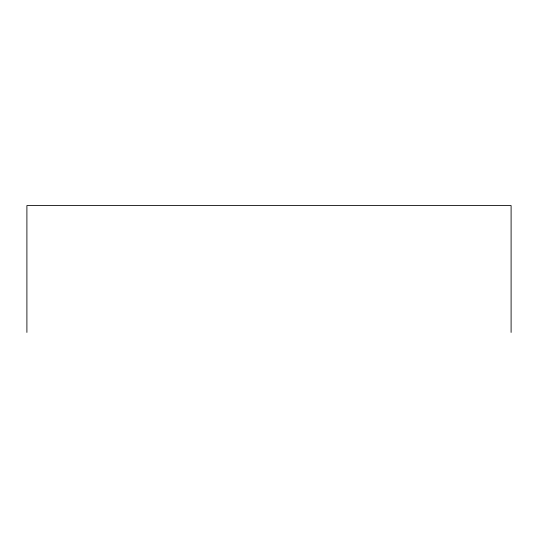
<?xml version="1.0" encoding="UTF-8"?>
<svg xmlns="http://www.w3.org/2000/svg" width="538" height="538" viewBox="0 0 538 538"><rect width="100%" height="100%" fill="white"/><g stroke="black" fill="none" stroke-linecap="round" stroke-linejoin="round"><path stroke-width="0.81" d="M511.1 332.423L511.1 205.577L26.9 205.577L26.9 332.423"/></g></svg>
